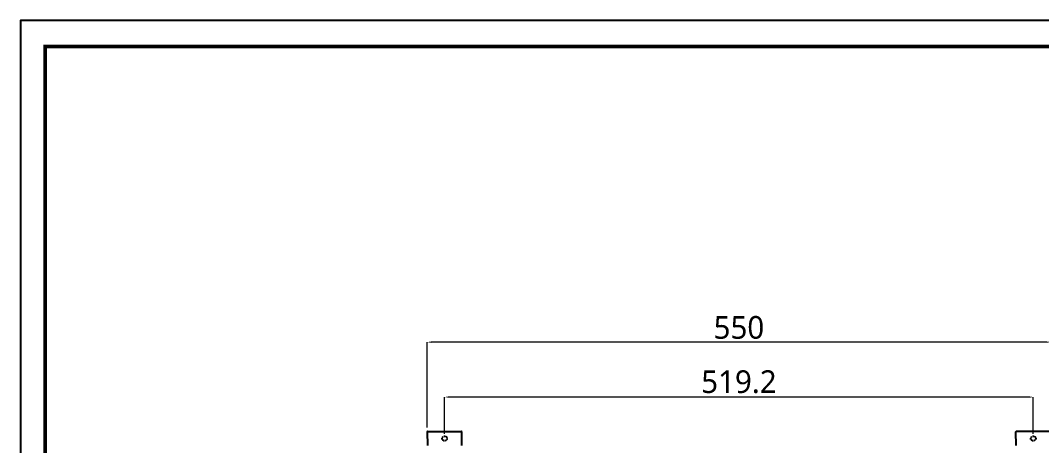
# Model space of a CAD drawing. Extents: x 0 to 1354, y 0 to 992.
# Drawn here: x 0 to 901, y 617 to 992 of the extents above; entities that cross this region are included whole.
import ezdxf

# ---------------------------------------------------------------- set-up
doc = ezdxf.new("R2010")
doc.units = 0
doc.header["$LTSCALE"] = 10
doc.header["$MEASUREMENT"] = 0
doc.header["$PDMODE"] = 3
doc.header["$PDSIZE"] = -10
doc.linetypes.add('HIDDEN2', pattern=[0.1875, 0.125, -0.0625])
doc.layers.get('0').update_dxf_attribs({"linetype": 'CONTINUOUS'})
doc.layers.get('DEFPOINTS').update_dxf_attribs({"linetype": 'CONTINUOUS'})
doc.layers.add('Make2D$보임$선', color=7, linetype='CONTINUOUS', true_color=0x000000)
doc.layers.add('Make2D$숨김$선', color=254, linetype='CONTINUOUS', true_color=0xbebebe)
doc.layers.add('치수', color=7, linetype='CONTINUOUS', lineweight=25)
doc.styles.add('Daelim Dimension', font='')
doc.styles.get('Daelim Dimension').set_extended_font_data('NanumGothic')
doc.dimstyles.new('DEFAULT', dxfattribs={"dimscale": 2, "dimtxt": 2, "dimasz": 2, "dimexe": 0, "dimexo": 2, "dimgap": 1, "dimtad": 1, "dimdec": 1, "dimzin": 9, "dimdsep": 46, "dimtxsty": 'Daelim Dimension', "dimcen": 0.5, "dimclrd": 252, "dimclre": 252, "dimclrt": 3, "dimadec": 1, "dimazin": 0, "dimtfac": 1, "dimtdec": 1, "dimtix": 1, "dimtmove": 0, "dimatfit": 3, "dimfxl": 1, "dimtolj": 1, "dimtzin": 1, "dimlwd": 9, "dimlwe": 9, "dimarcsym": 0})

# ---------------------------------------------------------------- blocks, each defined once
blk = doc.blocks.new('*D5')
at = {"layer": 'DEFPOINTS', "color": 0, "transparency": 16777216}
for p in [(374.12, 659.91), (374.12, 623.4), (893.36, 623.4)]:
    blk.add_point(p, dxfattribs=at)
at = {"layer": '치수', "color": 5, "lineweight": 9, "transparency": 16777216}
for p, q in [((374.12, 627.4), (374.12, 659.91)), ((889.36, 659.91), (378.12, 659.91)), ((893.36, 627.4), (893.36, 659.91))]:
    blk.add_line(p, q, dxfattribs=at)
at = {"layer": '치수', "color": 5, "transparency": 16777216}
for points in [[(378.12, 660.58), (378.12, 659.24), (374.12, 659.91)], [(889.36, 660.58), (889.36, 659.24), (893.36, 659.91)]]:
    blk.add_solid(points, dxfattribs=at)
at = {"layer": '치수', "color": 7, "transparency": 16777216, "insert": (633.74, 673.31), "char_height": 20, "attachment_point": 5, "style": 'Daelim Dimension'}
blk.add_mtext('\\A1;519.2', dxfattribs=at)
blk = doc.blocks.new('*D6')
at = {"layer": 'DEFPOINTS', "color": 0, "transparency": 16777216}
for p in [(358.72, 708.36), (358.72, 629.1), (908.76, 629.1)]:
    blk.add_point(p, dxfattribs=at)
at = {"layer": '치수', "color": 5, "lineweight": 9, "transparency": 16777216}
for p, q in [((358.72, 633.1), (358.72, 708.36)), ((904.76, 708.36), (362.72, 708.36)), ((908.76, 633.1), (908.76, 708.36))]:
    blk.add_line(p, q, dxfattribs=at)
at = {"layer": '치수', "color": 5, "transparency": 16777216}
for points in [[(362.72, 709.03), (362.72, 707.69), (358.72, 708.36)], [(904.76, 709.03), (904.76, 707.69), (908.76, 708.36)]]:
    blk.add_solid(points, dxfattribs=at)
at = {"layer": '치수', "color": 7, "transparency": 16777216, "insert": (633.74, 721.22), "char_height": 20, "attachment_point": 5, "style": 'Daelim Dimension'}
blk.add_mtext('\\A1;550', dxfattribs=at)

msp = doc.modelspace()

# ---------------------------------------------------------------- linework, layer by layer
at = {"ltscale": 0.5}
msp.add_lwpolyline([(0, 0), (1354.08, 0), (1354.08, 992.16), (0, 992.16)], close=True, dxfattribs=at)
at = {"color": 5, "linetype": 'ByBlock', "lineweight": 200, "const_width": 3.12}
msp.add_lwpolyline([(21.77, 42.48), (1332.17, 42.48), (1332.17, 969.12), (21.77, 969.12)], close=True, dxfattribs=at)
at = {"layer": 'Make2D$보임$선', "color": 7}
for p, q in [((358.72, 629.1), (358.92, 617.1)), ((359.02, 629.4), (389.16, 629.4)), ((363.44, 629.4), (365.71, 629.4)), ((389.16, 629.4), (389.16, 629.4)), ((389.27, 617.1), (389.46, 629.1)), ((878.21, 617.1), (878.01, 629.1)), ((878.32, 629.4), (878.31, 629.4)), ((908.45, 629.4), (878.32, 629.4))]:
    msp.add_line(p, q, dxfattribs=at)
for centre, start, end in [((359.02, 629.1), 135.47451, 180.93897), ((359.02, 629.1), 90.00025, 135.47452), ((389.16, 629.1), 359.05653, 90.00019), ((878.31, 629.1), 89.99981, 180.94347)]:
    msp.add_arc(centre, 0.3, start, end, dxfattribs=at)
at = {"layer": 'Make2D$숨김$선', "color": 7, "linetype": 'HIDDEN2'}
for centre in [(374.12, 623.4), (893.36, 623.4)]:
    msp.add_circle(centre, 2.15, dxfattribs=at)

# ---------------------------------------------------------------- dimensions: what is measured, and where the dimension line sits
at = {"layer": '치수', "color": 5}
for base, p1, p2, picture, middle in [((358.72, 708.36), (908.76, 629.1), (358.72, 629.1), '*D6', (633.74, 708.36)), ((374.12, 659.91), (893.36, 623.4), (374.12, 623.4), '*D5', (633.74, 659.91))]:
    dim = msp.add_linear_dim(base=base, p1=p1, p2=p2, dimstyle='DEFAULT', override={"dimtxt": 10, "dimclrd": 5, "dimclre": 5, "dimclrt": 7}, dxfattribs=at)
    dim.commit()
    dim.dimension.update_dxf_attribs({"geometry": picture, "text_midpoint": middle, "dimtype": 160})

doc.saveas('drawing.dxf')
